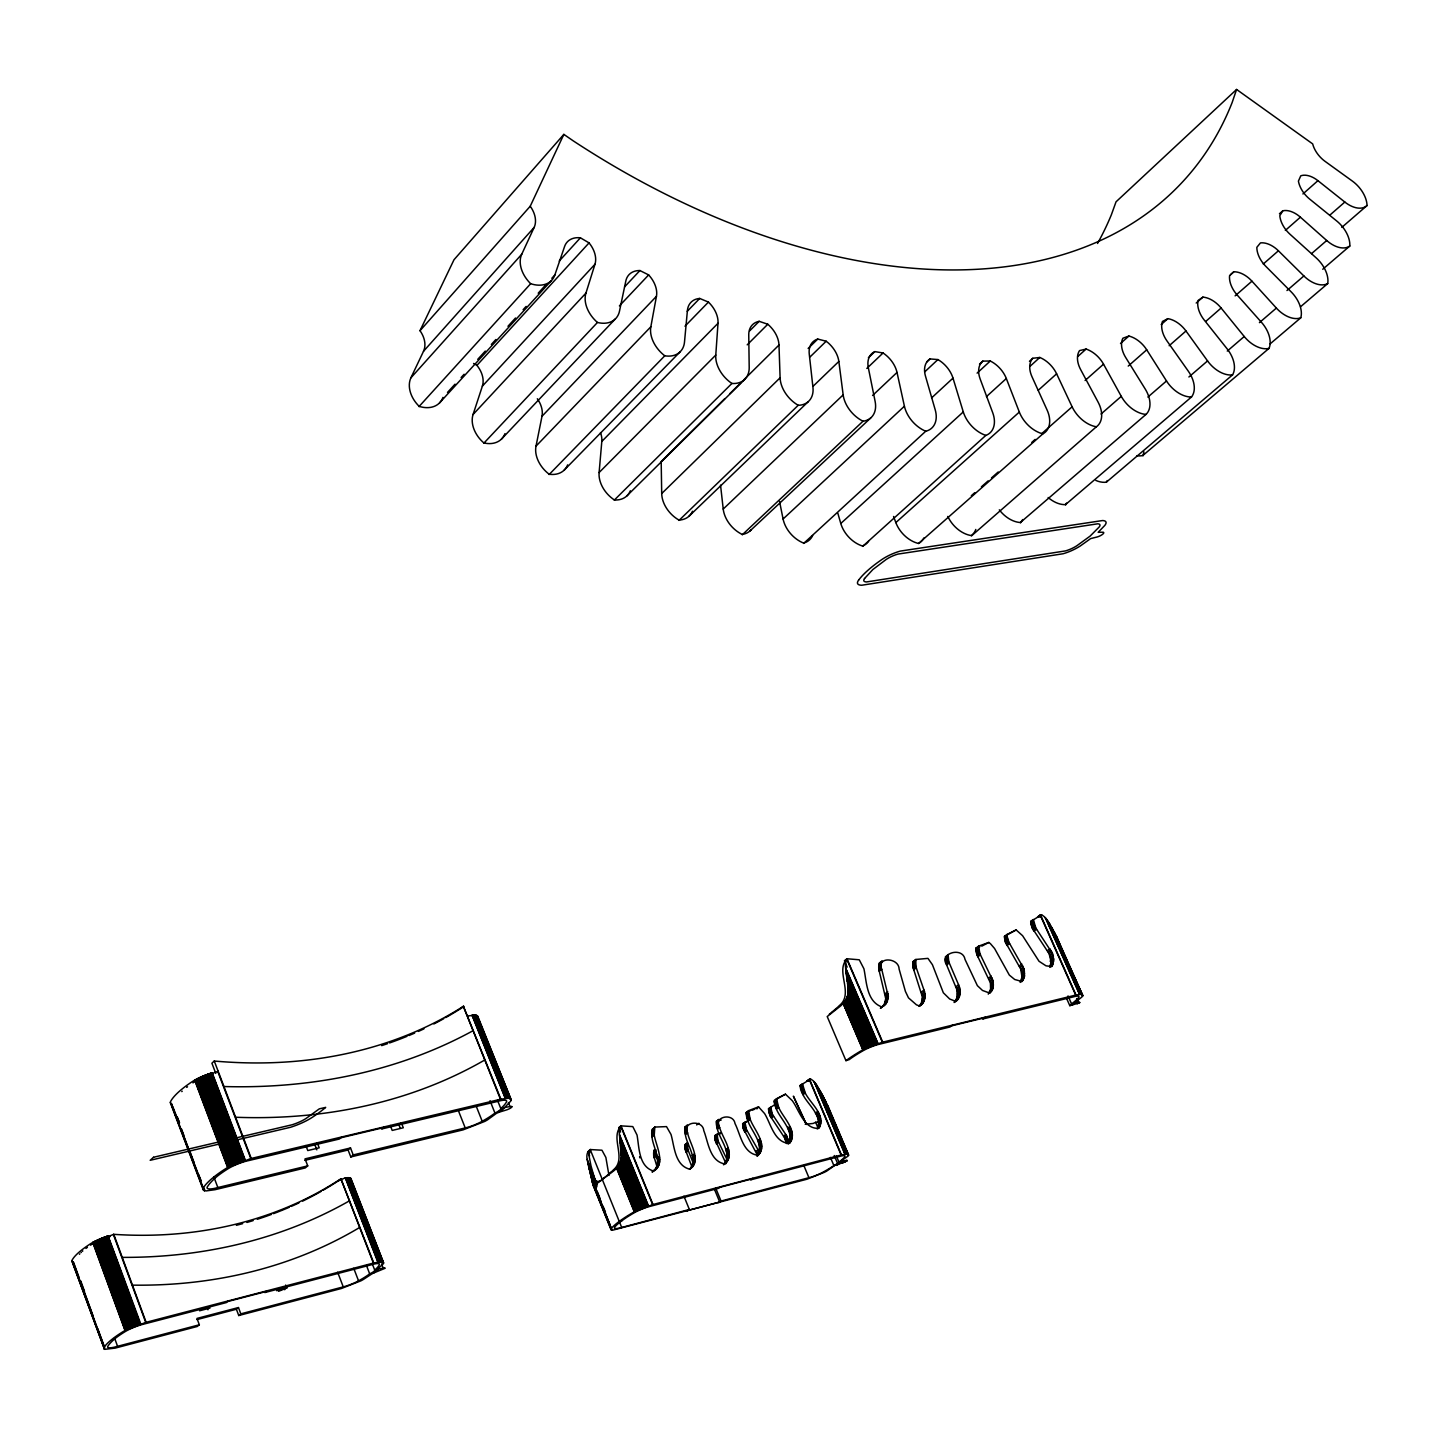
<?xml version="1.0" encoding="UTF-8"?>
<svg xmlns="http://www.w3.org/2000/svg" width="1439" height="1439" viewBox="0 0 1439 1439"><rect width="100%" height="100%" fill="white"/><g stroke="black" fill="none" stroke-linecap="round" stroke-linejoin="round"><path stroke-width="1.5" d="M952.6 1025.108L949.956 1026.996L880.092 1044.048A15.325 3.004 -23.1 0 0 862.339 1051.136A65.762 12.735 -23.2 0 0 851.636 1057.863A85.459 16.495 -23.2 0 0 849.226 1059.608L845.952 1060.651L827.209 1016.546L840.61 1005.969A18.257 3.31 -49.1 0 0 843.056 1003.559C852.625 994.043 845.916 979.509 845.646 967.925A15.02 12.321 48.6 0 1 846.78 959.651L847.283 958.77C834.566 970.839 854.496 993.647 839.297 1005.627A52.434 12.933 -53.9 0 1 836.041 1008.775M620.623 1170.716L618.59 1165.806L621.36 1158.503L619.472 1134.634A13.994 12.016 48.9 0 1 620.767 1126.755L621.27 1125.892C609.488 1137.296 627.242 1158.503 613.446 1169.853A49.07 11.098 -54.7 0 1 610.55 1172.677M988.251 994.169L990.59 989.169L990.428 982.873L976.811 954.471L975.948 948.103L978.574 946.16L988.791 942.455L990.41 943.66L994.583 948.517L1009.333 975.084L1014.693 979.491L1022.032 981.524L1024.442 976.667L1023.956 968.825L1008.991 942.437L1007.156 936.627L1007.048 934.451L1016.15 929.918L1022.607 935.728L1039.03 961.27L1046.009 965.821L1051.729 966.558L1052.431 965.425L1053.708 959.885L1052.485 953.481L1035.882 928.155L1033.328 919.521L1030.702 921.446L1032.087 927.831L1049.157 953.787L1051.064 961.774L1049.786 967.332L1052.431 965.425M948.049 954.543L948.787 961.846L958.59 984.816C961.432 990.751 960.658 999.296 954.111 1002.479L956.989 997.839L957.061 990.032L946.628 964.957C938.822 953.014 962.745 946.43 964.993 959.363L977.369 985.643L982.513 990.464L989.942 993.18L992.874 988.683L993.054 980.966L979.887 953.715L978.574 946.16M800.156 1085.492L802.44 1083.801L805.264 1093.01C809.995 1103.011 825.482 1114.254 819.511 1127.223L817.208 1128.878C823.18 1115.909 807.711 1104.666 802.98 1094.683L800.156 1085.492L810.553 1079.088A13.617 9.138 57 0 1 813.287 1080.869L822.101 1094.36L848.47 1155.409A18.149 3.184 -22.9 0 1 847.805 1156.254L826.777 1171.022A18.059 3.166 -22.9 0 1 824.385 1172.317L806.973 1179.207L612.546 1230.219L610.999 1229.572L593.03 1185.124L586.932 1158.035A13.814 9.803 56.7 0 1 587.849 1152.045L590.494 1149.563L588.929 1155.355L591.015 1165.932L595.044 1180.106L597.797 1181.671A49.07 11.098 -54.7 0 0 599.667 1180.897M654.817 1127.061L654.241 1135.137C655.914 1145.75 666.905 1165.032 652.065 1172.03C664.152 1164.115 652.569 1146.757 652.011 1136.828L652.029 1130.263L654.817 1127.061L666.509 1126.611L671.006 1134.436C674.387 1146.002 674.729 1165.374 689.623 1169.17C702.52 1160.949 689.191 1142.674 687.626 1132.907C681.654 1121.449 702.88 1119.362 703.761 1130.586C708.186 1141.667 709.607 1161.255 724.734 1163.917C736.498 1154.258 721.946 1137.368 719.662 1127.457C712.791 1116.7 733.332 1112.311 735.023 1123.589C740.401 1134.058 742.902 1153.772 758.119 1155.265C768.642 1144.347 753.173 1128.878 750.097 1118.912L748.55 1110.638L758.551 1106.843L764.559 1113.534C770.764 1123.301 774.344 1143.088 789.543 1143.339C798.753 1131.378 782.6 1117.312 778.697 1107.382L776.502 1098.748L785.46 1094.18L792.169 1100.565C799.059 1109.541 803.735 1129.363 818.809 1128.32L819.511 1127.223M915.798 959.471L915.906 966.684L923.982 990.086C926.194 995.77 925.061 1003.415 919.107 1006.365L921.446 1002.965L922.399 996.975L913.028 967.422L913.207 961.414L915.798 959.471L927.957 958.374L932.418 964.706L943.336 992.766L949.668 998.99L955.694 1001.382L956.737 1000.573M885.165 1004.692L880.38 1008.235L886.082 1003.667L888.349 996.741L881.747 969.346C876.171 956.287 898.871 957.493 899.105 969.041L905.419 991.417L908.495 997.857L916.463 1004.836L919.521 1005.987L921.733 1004.44M881.531 1007.516L884.248 1004.422L885.758 998.666L878.725 968.897L879.517 962.853L882.089 960.892M692.735 1166.687L689.551 1169.313C698.724 1159.258 686.601 1144.904 685.396 1134.58L685.18 1126.575M790.371 1142.35L788.086 1143.987C795.371 1131.648 780.28 1119.218 776.412 1109.055L774.2 1101.411L776.502 1098.748M757.741 1155.823L743.064 1127.978L742.668 1123.715L749.701 1119.686M756.626 1152.801L758.857 1151.164L746.481 1129.597L744.898 1122.078M788.788 1141.9L786.539 1143.519L784.435 1137.53L770.099 1115.891L768.516 1108.803L770.746 1107.149L772.329 1114.236L786.683 1135.893L788.95 1143.411M759.055 1154.366L756.77 1156.021C765.368 1144.491 750.816 1130.838 747.83 1120.585L746.211 1112.869L748.55 1110.638M725.778 1163.126L723.493 1164.781C733.35 1154.276 719.536 1139.346 717.413 1129.129L716.424 1121.413L718.763 1119.38M726.029 1163.611L714.913 1139.436L714.841 1135.623L720.849 1132.637M727.289 1160.014L718.079 1141.109L717.054 1133.968M1022.841 980.481L1020.197 982.387L1022.014 977.099L1020.755 969.095L1005.357 942.059L1004.44 936.393L1007.048 934.451M614.399 500.304L614.417 499.981A26.657 19.229 45.3 0 1 599.11 472.55L601.808 441.449A23.654 17.034 44.5 0 0 600.531 432.635M692.051 1167.227L685.126 1149.077L685.216 1144.401L687.41 1142.764L687.878 1149.671L693.22 1163M656.634 1165.464L653.684 1155.679L654.043 1149.977M658.414 1162.532L655.752 1150.732L653.558 1152.387M630.354 490.771A26.711 19.301 45.1 0 1 614.417 499.981L731.911 383.458A27.773 19.319 45.5 0 1 715.777 355.073L718.007 323.289A24.625 17.088 44.7 0 0 708.438 302.1L699.714 298.449A24.589 17.052 44.9 0 0 687.41 310.518L684.496 342.104A28.025 19.624 44.5 0 1 664.782 355.793L549.122 474.546M830.015 1113.049L830.033 1112.887A16.063 9.3 21.1 0 0 830.033 1111.789L822.101 1094.36M567.65 464.869A26.909 19.534 44.2 0 1 549.158 474.222A26.855 19.48 44.4 0 1 536.01 446.144L650.842 326.779L656.454 296.308A24.805 17.286 43.9 0 0 648.647 274.921L639.923 270.55A24.769 17.25 44.1 0 0 625.821 280.983L619.49 311.184A28.222 19.822 43.6 0 1 597.455 322.462L483.792 443.248M536.01 446.144L541.999 416.267A23.815 17.214 43.6 0 0 537.323 398.747M1049.553 923.748L1056.424 936.231L1082.794 995.68L1049.553 923.748L1044.39 916.769A14.57 9.048 56.4 0 0 1041.53 914.826L1030.702 921.446M504.963 433.661A27.089 19.732 43.2 0 1 483.864 442.942A27.053 19.696 43.5 0 1 473.071 414.486L585.943 293.088L594.973 264.254A24.967 17.448 43.1 0 0 589.055 242.885L580.403 237.813A24.931 17.412 43.2 0 0 564.592 246.483L554.842 274.993L551.821 278.285M473.071 414.486L482.371 386.138L594.973 264.254M1341.814 227.38L1367.05 205.525A24.193 14.732 48.7 0 0 1352.39 181.098L1325.049 161.348A21.351 12.933 48.3 0 1 1312.674 143.9L1236.587 89.452L1232.144 102.529A630.228 391.642 41.9 0 1 573.352 140.932L563.854 134.385L454.005 259.74L420.008 330.7A24.103 17.484 41.7 0 1 423.516 351.278L410.924 377.809A27.233 19.858 42.5 0 0 419.199 406.374L419.091 406.661M1082.794 995.68L1054.571 932.688M410.924 377.809L521.727 254.271L534.175 227.38A25.111 17.574 42.2 0 0 530.236 206.227L563.854 134.385M1050.11 961.18L1051.243 959.849M384.933 1268.353L372.557 1273.443L363.509 1279.379A20.092 3.831 -21.6 0 1 361.027 1280.782L341.511 1288.463L238.748 1315.534L236.392 1309.238L238.46 1307.547L240.817 1313.861L238.748 1315.534M1079.808 1002.695L1069.807 1005.681L1066.227 997.587M1322.747 269.255L1349.8 246.033A24.391 14.948 48.9 0 1 1326.722 240.511L1300.406 217.181A21.783 13.473 48.6 0 0 1282.797 210.814L1279.811 215.688A21.747 13.419 48.6 0 0 1290.028 234.269L1316.289 257.995A24.697 15.325 49 0 1 1327.711 283.591L1300.55 306.759M350.666 1180.286L350.828 1180.016A20.074 4.245 -21.5 0 0 351.188 1179.117L383.601 1262.974A20.2 3.867 -21.7 0 1 383.206 1263.892L372.557 1273.443M618.5 1165.86L616.594 1168.18A17.088 2.824 -49.7 0 1 614.471 1170.285L594.325 1185.502A17.016 2.806 -49.7 0 1 593.516 1185.61L592.994 1184.945M1071.389 1005.285L1081.642 997.227A19.444 3.651 -23.6 0 0 1082.506 996.202L1082.56 996.13M845.233 1001.004L865.558 1048.509L862.824 1049.894A20.164 3.939 -23.1 0 0 860.108 1051.405L859.461 1051.783A81.771 15.793 -23.2 0 0 845.952 1060.651M847.175 1160.679L835.915 1165.41M843.326 1003.289L863.256 1049.661M420.008 330.7L530.236 206.227M423.516 351.278L534.175 227.38M554.842 274.993A28.42 20.002 42.7 0 1 530.667 283.699L419.199 406.374A27.269 19.894 42.2 0 0 442.96 397.398M559.231 261.035L580.403 237.813M447.493 392.433L455.048 384.159M461.11 377.54L464.131 374.248M477.73 359.354L485.285 351.08M491.347 344.461L495.879 339.496M507.967 326.275L515.522 318.001M523.094 309.727L526.116 306.417M538.204 293.178L545.759 284.904M439.525 402.92L551.425 280.551M482.371 386.138A23.959 17.358 42.7 0 0 476.921 365.362L589.055 242.885M624.562 286.883L639.923 270.55M619.4 305.895L648.647 274.921M501.474 439.093L615.406 318.864M541.999 416.267L656.454 296.308M687.23 311.328L699.714 298.449M684.982 326.203L708.438 302.1M564.124 470.193L679.999 351.943M601.808 441.449L718.007 323.289M599.11 472.55L715.777 355.073M749.683 330.844L759.18 321.329L767.796 324.243A24.445 16.872 45.5 0 1 778.985 345.036L780.1 377.791A27.539 19.031 46.3 0 0 798.213 405.294L678.992 520.414M747.201 344.838L767.796 324.243M724.86 398.567L661.185 461.541L661.706 493.541A26.46 18.959 46.1 0 0 678.974 520.073A26.496 19.031 45.9 0 0 692.501 511.241M729.645 393.836L740.779 382.828M743.963 379.68L778.985 345.036M626.81 495.969L744.503 379.59M808.142 348.472L817.748 339.064L826.184 341.223A24.247 16.638 46.2 0 1 838.847 361.441L843.164 394.862A27.287 18.725 46.9 0 0 863.004 421.213L742.272 534.786M661.706 493.541L780.1 377.791M810.139 356.854L826.184 341.223M813.053 386.3L838.847 361.441M688.903 516.313L808.286 401.625M868.383 357.789L874.858 351.602L883.042 352.987A24.031 16.369 46.8 0 1 897.019 372.449L904.412 406.212A27.053 18.383 47.5 0 0 925.745 431.232L803.646 543.42M866.836 368.438L883.042 352.987M751.266 529.66A26.28 18.743 46.7 0 1 742.218 534.427A26.226 18.671 46.8 0 1 723.223 509.046L843.164 394.862M872.574 395.491L897.019 372.449M926.77 361.98L930.044 358.923L937.904 359.57A23.815 16.099 47.3 0 1 952.996 378.133L963.285 411.914A26.783 18.041 48 0 0 985.841 435.405L862.627 546.388M749.827 531.099L870.721 417.958M924.809 371.802L937.904 359.57M1236.587 89.452L1116.034 201.82L1111.376 214.753A607.204 392.865 41.5 0 1 1097.525 243.479M812.657 535.542A26.046 18.419 47.3 0 1 803.574 543.061A25.992 18.347 47.4 0 1 783.086 518.993L904.412 406.212M931.609 397.883L952.996 378.133M1270.133 343.867L1300.766 317.821A24.895 15.577 49.1 0 1 1276.375 308.072L1251.948 281.181A22.233 14.03 48.8 0 0 1233.817 271.773L1229.572 275.694A22.179 13.976 48.8 0 0 1237.162 294.995L1261.445 322.282A25.218 15.991 49.1 0 1 1269.018 348.382L1142.872 455.479A24.247 15.973 49.2 0 1 1137.008 455.749M350.792 1156.956L463.142 1129.849L484.817 1121.395A22.305 4.785 -22 0 0 487.623 1119.776L505.089 1107.059L510.665 1101.141A22.448 4.839 -22 0 0 511.205 1100.044L508.848 1098.209L500.88 1099.18L250.818 1158.557L227.668 1167.533A23.582 5.234 -21.2 0 0 224.808 1169.223L224.124 1169.655A95.316 20.991 -21.4 0 0 203.295 1187.895L203.133 1188.2A23.438 5.18 -21.2 0 0 202.845 1189.262L206.137 1190.916L215.059 1189.693L305.32 1167.91L307.73 1165.878L305.032 1158.863L350.522 1147.962L353.203 1154.923L350.792 1156.956L348.094 1149.995L350.522 1147.962M500.88 1099.18L463.376 1006.329A511.852 399.592 40.3 0 1 214.267 1061.029L211.911 1063.205L215.778 1073.386M979.509 364.157L982.819 361.117L990.284 361.009A23.6 15.811 47.7 0 1 1006.329 378.529L1019.334 412.058A26.532 17.7 48.3 0 0 1042.861 433.858L918.55 543.474A25.506 17.682 48.3 0 1 895.831 522.573L893.565 516.475M977.099 373.133L990.284 361.009M868.634 541.19A25.812 18.095 47.8 0 1 862.501 546.029A25.758 18.023 47.9 0 1 840.79 523.472L963.285 411.914M986.452 396.606L1006.329 378.529M1029.461 361.297L1032.77 358.275L1039.803 357.466A23.384 15.505 48.1 0 1 1056.622 373.816L1072.127 406.805A26.262 17.34 48.7 0 0 1096.374 426.789L971.469 535.884M1029.856 366.477L1039.803 357.466M1038.274 390.275L1056.622 373.816M1077.775 356.53L1086.103 349.065A23.15 15.199 48.3 0 1 1103.533 364.175L1121.287 396.355A25.974 16.98 48.9 0 0 1146.002 414.414L1020.377 522.519A25.021 16.998 48.9 0 1 999.296 509.82M895.831 522.573L1019.334 412.058M1120.513 343.489L1128.896 336.042A22.916 14.912 48.6 0 1 1146.721 349.821L1166.507 380.975A25.704 16.62 49 0 0 1191.474 397.002L1065.49 504.621A24.751 16.638 49.1 0 1 1048.168 497.516M1085.096 380.508L1103.533 364.175M1279.451 213.763L1282.797 210.814M1302.925 193.959L1317.926 180.666L1344.835 202.054A24.139 14.66 48.7 0 0 1367.05 205.525M1161.183 324.566L1167.892 318.649A22.682 14.606 48.7 0 1 1185.988 331.006L1207.555 360.919A25.434 16.261 49.1 0 0 1232.539 374.895L1106.375 482.173A24.499 16.297 49.2 0 1 1095.816 480.428M971.343 495.7L974.707 492.732M981.416 486.814L988.143 480.878M991.489 477.928L998.216 471.992M1031.817 442.367L1035.163 439.399M1041.89 433.481L1072.127 406.805M1196.205 303.035L1202.914 297.118A22.466 14.318 48.8 0 1 1221.117 308.018L1244.231 336.51A25.165 15.919 49.1 0 0 1269.018 348.382M1230.453 274.723L1233.817 271.773M1128.23 366.082L1146.721 349.821M1285.333 230.42L1300.406 217.181M1169.152 345.738L1185.988 331.006M1263.28 264.003L1278.408 250.782L1303.878 275.964A24.643 15.253 49 0 0 1327.711 283.591M1205.954 321.257L1221.117 308.018M1235.13 295.858L1251.948 281.181M1101.033 414.018L1121.287 396.355M1329.744 215.22L1344.835 202.054M1311.541 253.642L1326.722 240.511M1147.89 397.074L1166.507 380.975M1286.97 290.534L1303.878 275.964M1188.902 376.982L1207.555 360.919M445.676 1017.607A511.367 399.484 40.3 0 0 460.876 1008.469L463.376 1006.329L500.466 1099.27M1259.413 322.642L1276.375 308.072M463.772 1006.257L460.876 1008.469M1227.269 351.08L1244.231 336.51M341.834 1136.936L339.37 1139.022L248.839 1160.554A17.916 3.993 -21.2 0 0 227.92 1168.828A76.699 16.908 -21.3 0 0 217.199 1176.311A99.579 21.927 -21.4 0 0 212.27 1180.807A107.134 23.564 -21.4 0 0 207.378 1186.815A16.908 3.723 -21.2 0 0 217.847 1187.553L307.73 1165.878M384.015 1126.935L381.533 1129.003L497.93 1101.339A15.217 3.274 -22 0 1 506.51 1101.86A65.6 14.174 -21.9 0 1 500.79 1108.516A9.425 2.033 -22 0 1 494.944 1113.066A50.815 10.954 -21.9 0 1 482.209 1121.269A16.854 3.615 -22 0 1 465.229 1127.924L353.203 1154.923M656.49 1168.774L653.072 1170.932C638.502 1166.076 639.24 1146.937 637.027 1135.029L632.8 1126.593L620.982 1125.874L618.77 1127.582L620.569 1132.007M322.966 1190.305A457.908 373.78 40.7 0 0 338.777 1180.556L345.324 1177.875L350.972 1178.397M238.46 1307.547L196.963 1318.43L199.337 1324.779L197.287 1326.47L115.156 1348.109L104.813 1349.332L72.777 1261.949M228.495 1300.856L226.391 1302.565L144.08 1324.042A16.081 3.148 -21 0 0 125.355 1331.507A68.874 13.419 -21.1 0 0 116.037 1337.802A89.434 17.412 -21.2 0 0 111.846 1341.49A96.215 18.725 -21.2 0 0 107.799 1346.328A15.181 2.968 -21 0 0 117.566 1346.31L199.337 1324.779M266.952 1290.819L264.83 1292.546L371.226 1264.809A13.688 2.626 -21.7 0 1 379.374 1264.683A59.017 11.332 -21.6 0 1 374.698 1270.061A8.49 1.619 -21.7 0 1 369.679 1273.857A45.742 8.76 -21.6 0 1 358.545 1280.836A15.181 2.896 -21.6 0 1 343.255 1286.88L240.817 1313.861M498.038 1112.761L505.323 1107.346L510.018 1106.591A4.893 1.043 -22.1 0 1 511.87 1106.573M278.59 1291.305L286.775 1288.031L285.642 1285.063M373.87 1272.831L378.853 1268.91L384.897 1267.921M810.445 1079.052L806.937 1080.977L809.527 1079.232L841.455 1154.923L847.391 1154.042M1041.422 914.772L1040.469 915.51L1041.53 914.826M588.155 1151.506L590.206 1149.545L601.952 1150.211L605.873 1157.442L608.985 1175.483M847.157 967.098L844.423 960.712L846.977 958.752L859.263 959.795L863.922 968.771C866.638 981.542 866.458 1001.4 881.711 1006.868L884.122 1005.591M652.353 1129.291L654.583 1127.582M652.029 1130.263L654.259 1128.572M651.795 1131.288L654.026 1129.579M651.651 1132.349L653.882 1130.658M651.597 1133.446L653.828 1131.756M651.651 1134.562L653.882 1132.871M651.777 1135.695L654.008 1134.004M879.283 963.393L881.873 961.432M878.977 964.4L881.567 962.439M652.011 1136.828L654.241 1135.137M878.779 965.461L881.352 963.518M878.653 966.576L881.244 964.616M878.635 967.728L881.226 965.767M878.725 968.897L881.298 966.954M878.905 970.084L881.477 968.141M879.175 971.289L881.747 969.346M685.072 1126.917L687.428 1124.884M653.702 1151.326L655.896 1149.689M684.838 1127.942L687.087 1126.251M684.694 1128.985L686.943 1127.313M653.504 1153.466L655.698 1151.812M684.658 1130.083L686.889 1128.392M653.54 1154.564L655.752 1152.909M684.694 1131.198L686.943 1129.507M653.684 1155.679L655.878 1154.042M684.838 1132.313L687.087 1130.64M913.099 961.774L915.69 959.831M653.9 1156.812L656.094 1155.157M685.072 1133.446L687.32 1131.774M696.638 1124.938L698.886 1123.247M912.884 962.835L915.474 960.892M912.776 963.932L915.366 961.989M654.223 1157.927L656.418 1156.272M685.396 1134.58L687.626 1132.907M912.758 965.083L915.366 963.141M912.848 966.253L915.438 964.31M657.119 1158.071L659.368 1156.398M913.028 967.422L915.618 965.497M657.425 1159.672L659.674 1157.981M913.297 968.627L915.906 966.684M657.569 1161.237L659.817 1159.564M913.675 969.814L916.265 967.871M657.551 1162.784L659.799 1161.111M885.147 993.719L887.755 991.777M657.389 1164.277L659.62 1162.604M657.047 1165.716L659.296 1164.043M685.126 1144.76L687.338 1143.106M716.424 1121.413L718.691 1119.74M885.525 995.392L888.115 993.45M656.562 1167.065L658.81 1165.392M685 1145.804L687.194 1144.149M716.298 1122.474L718.547 1120.783M655.932 1168.306L658.181 1166.633M885.722 997.047L888.313 995.122M684.946 1146.865L687.158 1145.228M716.262 1123.553L718.511 1121.862M655.159 1169.439L657.389 1167.766M684.982 1147.962L687.194 1146.325M716.298 1124.65L718.565 1122.978M885.758 998.666L888.349 996.741M685.126 1149.077L687.338 1147.441M716.442 1125.766L718.709 1124.093M885.633 1000.231L888.223 998.306M808.034 1080.689L810.157 1079.106M685.36 1150.193L687.554 1148.556M716.676 1126.899L718.942 1125.226M945.369 956.845L947.977 954.902M885.327 1001.724L887.935 999.799M945.279 957.942L947.869 956M685.666 1151.308L687.878 1149.671M717 1128.014L719.266 1126.341M884.877 1003.127L887.467 1001.202M884.248 1004.422L886.856 1002.497M945.261 959.076L947.869 957.133M883.474 1005.591L886.082 1003.667M686.061 1152.405L688.274 1150.768M717.413 1129.129L719.662 1127.457M945.351 960.227L947.959 958.284M945.531 961.396L948.139 959.471M945.819 962.583L948.427 960.658M946.178 963.77L948.787 961.846M1081.175 994.295L1076.03 995.015L1040.505 914.916L1037.555 916.931L1041.134 914.826M714.769 1136.162L716.982 1134.526M746.211 1112.869L748.478 1111.196M946.628 964.957L949.254 963.015M714.733 1137.242L716.946 1135.587M746.175 1113.948L748.442 1112.275M714.769 1138.321L717 1136.684M746.229 1115.045L748.496 1113.372M692.177 1155.571L694.425 1153.898M758.551 1106.843L756.896 1108.929M714.913 1139.436L717.126 1137.781M746.373 1116.16L748.64 1114.488M692.609 1157.154L694.857 1155.481M715.147 1140.533L717.359 1138.897M746.607 1117.276L748.874 1115.603M975.894 948.679L978.52 946.754M715.453 1141.649L717.683 1140.012M746.931 1118.391L749.197 1116.718M692.879 1158.719L695.145 1157.064M975.894 949.812L978.502 947.869M715.849 1142.746L718.079 1141.109M747.327 1119.488L749.611 1117.815M975.984 950.963L978.592 949.021M693.004 1160.284L695.253 1158.629M921.374 992.011L923.982 990.086M981.776 946.16L988.791 942.455M716.334 1143.825L718.565 1142.17M747.83 1120.585L750.097 1118.912M976.164 952.132L978.79 950.19M742.632 1124.704L744.862 1123.05M774.2 1101.411L776.484 1099.738M692.968 1161.813L695.217 1160.158M976.451 953.302L979.06 951.377M742.686 1125.784L744.916 1124.129M774.254 1102.508L776.538 1100.817M785.46 1094.18L774.236 1100.421M921.877 993.665L924.486 991.741M692.771 1163.288L695.019 1161.633M742.83 1126.863L745.06 1125.226M774.398 1103.605L776.682 1101.932M976.811 954.471L979.437 952.546M692.411 1164.709L694.677 1163.036M922.219 995.338L924.827 993.414M743.064 1127.978L745.294 1126.323M768.498 1109.397L770.728 1107.76M774.632 1104.72L776.916 1103.029M800.138 1086.085L802.422 1084.412M977.279 955.64L979.887 953.715M691.907 1166.022L694.174 1164.367M807.639 1080.797L809.851 1079.16M810.553 1079.088L808.412 1080.671L809.402 1081.139M691.26 1167.245L693.526 1165.572M768.552 1110.476L770.782 1108.821M800.192 1087.165L802.476 1085.492M922.399 996.975L925.007 995.051M743.369 1129.075L745.6 1127.439M774.955 1105.818L777.24 1104.145M977.818 956.791L980.427 954.866M1004.44 937.419L1007.066 935.494M829.314 1014.189L829.763 1013.847A70.601 12.645 -49 0 0 832.138 1012.049M768.678 1111.556L770.926 1109.919M800.336 1088.262L802.62 1086.589M922.399 998.576L925.025 996.651M743.765 1130.155L745.996 1128.518M775.369 1106.915L777.636 1105.242M1004.53 938.57L1007.156 936.627M1016.15 929.918L1004.44 936.393M768.912 1112.653L771.142 1110.998M800.57 1089.359L802.854 1087.686M922.255 1000.123L924.863 998.198M744.251 1131.234L746.481 1129.597M775.855 1107.994L778.121 1106.321M1004.71 939.721L1007.336 937.796M769.235 1113.732L771.466 1112.095M800.893 1090.474L803.178 1088.783M921.931 1001.598L924.54 999.673M1004.998 940.89L1007.624 938.965M1030.702 922.093L1033.328 920.151M744.808 1132.277L747.039 1130.64M776.412 1109.055L778.697 1107.382M1038.292 916.733L1040.829 914.862M921.446 1002.965L924.072 1001.04M769.631 1114.811L771.862 1113.174M801.307 1091.553L803.574 1089.881M1030.81 923.208L1033.436 921.284M920.816 1004.224L923.424 1002.317M1005.357 942.059L1007.984 940.135M920.043 1005.357L922.651 1003.451M770.099 1115.891L772.329 1114.236M801.775 1092.633L804.059 1090.96M1030.99 924.36L1033.616 922.435M1005.825 943.229L1008.451 941.304M1031.277 925.529L1033.904 923.604M725.76 1149.689L728.044 1148.034M770.656 1116.916L772.887 1115.279M802.35 1093.676L804.635 1092.003M1006.365 944.362L1008.991 942.437M1031.637 926.68L1034.263 924.755M771.286 1117.923L773.516 1116.268M802.98 1094.683L805.264 1093.01M726.317 1151.254L728.584 1149.581M1006.976 945.477L1009.602 943.552M1032.087 927.831L1034.731 925.907M726.731 1152.819L728.997 1151.164M1032.626 928.964L1035.253 927.04M955.964 986.722L958.59 984.816M1033.238 930.08L1035.882 928.155M726.983 1154.384L729.249 1152.729M1033.939 931.159L1036.566 929.234M727.073 1155.931L729.339 1154.276M956.593 988.377L959.201 986.452M727.019 1157.442L729.285 1155.787M957.061 990.032L959.687 988.107M726.785 1158.899L729.069 1157.244M726.425 1160.284L728.692 1158.629M957.367 991.669L959.993 989.762M725.904 1161.579L728.17 1159.924M725.238 1162.766L727.504 1161.111M957.529 993.306L960.137 991.381M724.429 1163.845L726.695 1162.19M757.651 1140.569L759.936 1138.897M957.511 994.889L960.137 992.964M957.331 996.4L959.957 994.493M758.317 1142.08L760.601 1140.425M956.989 997.839L959.615 995.932M956.485 999.188L959.111 997.281M758.857 1143.627L761.123 1141.972M955.838 1000.411L958.464 998.504M955.046 1001.526L957.672 999.619M988.647 977.998L991.273 976.074M759.234 1145.192L761.501 1143.519M989.384 979.599L992.011 977.693M759.45 1146.739L761.735 1145.084M759.522 1148.268L761.807 1146.613M755.853 1151.344L758.101 1149.725M787.601 1128.302L789.903 1126.647M989.978 981.236L992.604 979.329M759.432 1149.761L761.717 1148.106M990.428 982.873L993.054 980.966M788.374 1129.777L790.677 1128.122M759.198 1151.2L761.483 1149.545M758.803 1152.549L761.087 1150.894M990.698 984.51L993.342 982.603M757.256 1154.294L760.547 1152.171M789.022 1131.288L791.306 1129.633M757.58 1154.977L759.864 1153.323M783.571 1136.126L785.82 1134.508M815.409 1113.084L817.712 1111.412M990.823 986.129L993.468 984.204M1019.19 965.947L1021.834 964.04M789.525 1132.817L791.81 1131.162M990.787 987.676L993.432 985.769M784.435 1137.53L786.683 1135.893M816.291 1114.488L818.575 1112.833M1020.035 967.494L1022.679 965.587M789.867 1134.382L792.152 1132.709M990.59 989.169L993.234 987.262M990.23 990.59L992.874 988.683M785.154 1138.986L787.403 1137.35M817.028 1115.945L819.331 1114.29M1020.755 969.095L1023.381 967.188M790.065 1135.911L792.367 1134.256M989.708 991.903L992.352 989.996M687.14 1211.08L689.371 1209.479L683.939 1196.205M721.011 1186.617L718.745 1188.272L650.734 1206.188A14.3 2.59 -22.4 0 0 634.095 1212.861A61.391 11.062 -22.5 0 0 624.598 1218.779A79.775 14.336 -22.5 0 0 622.134 1220.578A79.721 14.318 -22.5 0 0 619.723 1222.377A61.373 11.044 -22.5 0 0 614.759 1227.071A14.228 2.572 -22.4 0 0 621.702 1227.467L689.371 1209.479M989.043 993.09L991.687 991.183M1047.394 950.729L1050.038 948.823M785.766 1140.479L788.014 1138.843M790.119 1137.422L792.403 1135.767M817.64 1117.455L819.942 1115.801M1021.312 970.731L1023.956 968.825M790.011 1138.897L792.295 1137.242M1048.329 952.24L1050.974 950.316M786.234 1141.99L788.482 1140.372M818.107 1118.984L820.41 1117.33M1021.726 972.35L1024.37 970.444M789.741 1140.3L792.044 1138.645M1049.157 953.787L1051.801 951.881M818.431 1120.531L820.734 1118.876M789.327 1141.631L791.63 1139.976M1021.978 973.969L1024.622 972.062M788.77 1142.872L791.072 1141.217M818.611 1122.06L820.914 1120.405M1022.086 975.57L1024.73 973.663M1049.84 955.388L1052.485 953.481M818.629 1123.553L820.932 1121.898M1022.014 977.099L1024.658 975.192M1050.38 956.989L1053.024 955.1M1021.798 978.574L1024.442 976.667M818.503 1124.992L820.806 1123.337M1021.42 979.941L1024.064 978.052M1050.758 958.608L1053.402 956.719M818.215 1126.377L820.518 1124.722M1020.881 981.218L1023.525 979.329M817.784 1127.672L820.086 1126.018M1050.992 960.209L1053.636 958.32M1051.064 961.774L1053.708 959.885M1050.974 963.285L1053.636 961.396M718.798 1202.662L721.047 1201.061L808.934 1177.696A12.232 2.141 -22.9 0 0 822.82 1172.263A52.919 9.336 -22.8 0 0 833.901 1165.644A7.627 1.331 -22.9 0 0 837.624 1163.539L846.6 1161.183L837.624 1163.539L834.242 1155.535M752.849 1178.253L750.546 1179.89L838.829 1156.632A12.303 2.159 -22.9 0 1 844.711 1156.866A52.955 9.336 -22.8 0 1 838.955 1162.1A7.627 1.331 -22.9 0 1 837.57 1163.593M1050.74 964.724L1053.384 962.835M1050.326 966.073L1052.988 964.184M985.247 1017.139L982.603 1019.028L1073.044 996.957A13.185 2.482 -23.6 0 1 1078.531 997.749A56.733 10.703 -23.5 0 1 1071.551 1003.9A8.184 1.529 -23.6 0 1 1069.807 1005.681M844.819 1161.651L847.067 1160.338M1077.235 1003.846L1079.718 1002.335M837.138 1164.853L842.445 1161.129L846.69 1160.32M1072.055 1005.124L1075.149 1002.965L1079.394 1002.299M1202.914 297.118L1198.057 300.517A22.412 14.246 48.8 0 0 1204.173 319.962L1227.107 348.814A25.488 16.333 49.1 0 1 1232.539 374.895M842.876 1163L844.837 1161.651M768.516 1108.803L775.279 1104.307M171.96 1104.235L170.342 1102.652A23.294 5.612 -21 0 1 170.593 1101.519L170.755 1101.195A94.74 22.772 -21.2 0 1 191.171 1082.326L191.837 1081.894A23.42 5.684 -21.1 0 1 194.661 1080.167L218.134 1071.21M72.004 1261.23L104.507 1349.224L71.968 1261.05A20.901 4.497 -20.8 0 1 72.13 1260.168L72.238 1259.916A85.081 18.275 -21 0 1 89.704 1244.285L90.279 1243.926A21.009 4.551 -20.8 0 1 92.762 1242.451L113.771 1234.338A458.286 373.888 40.7 0 0 340.899 1178.775L373.762 1262.992L380.921 1261.787L383.601 1262.92L350.45 1178.001M104.058 1348.937L103.806 1348.451A21.045 4.101 -21 0 1 103.986 1347.624L104.112 1347.39A85.603 16.674 -21.2 0 1 121.919 1332.352L122.513 1331.974A21.153 4.155 -21 0 1 125.031 1330.535L145.735 1322.405L373.762 1262.992M610.999 1229.572L610.981 1229.104A18.725 3.382 -22.4 0 1 611.521 1228.169L611.719 1227.935A76.339 13.724 -22.5 0 1 631.289 1213.545L631.865 1213.203A18.815 3.418 -22.4 0 1 634.311 1211.854L652.658 1204.623L841.455 1154.923M1167.892 318.649L1162.442 321.455A22.646 14.552 48.7 0 0 1166.957 340.899L1188.29 371.154A25.758 16.692 49 0 1 1191.474 397.002M742.668 1123.715L749.071 1120.531M865.558 1048.509L882.359 1042.232L1076.03 995.015M819.421 1121.79L815.643 1122.276A36.748 21.261 21.4 0 1 813.017 1123.481L805.192 1124.255M751.985 1110.314L754.863 1109.127M1128.896 336.042L1122.87 338.237A22.88 14.84 48.6 0 0 1125.712 357.538L1145.21 388.998A26.046 17.052 48.8 0 1 1146.002 414.414M714.841 1135.623L720.525 1133.626M746.283 1112.311L750.097 1110.98M975.948 948.103L979.833 946.808M499.513 1112.059L505.467 1110.26A4.893 1.043 -22.1 0 0 511.96 1106.807M338.777 1180.556L340.054 1180.214M688.04 1210.433L719.698 1202.015L714.266 1188.83M619.4 1221.315L622.134 1220.578M196.999 1319.581L236.392 1309.238M720.112 1187.283L751.931 1178.901M227.65 1301.54L266.107 1291.52M199.571 1310.785L209.986 1308.069M276.63 1290.675L286.775 1288.031M951.539 1025.863L984.186 1017.895M304.798 1160.374L348.094 1149.995M340.845 1137.781L383.026 1127.762M1086.103 349.065L1079.556 350.594A23.114 15.145 48.4 0 0 1080.635 369.571L1098.047 402.021A26.316 17.412 48.6 0 1 1096.374 426.789M716.514 1121.071L721.173 1120.046M1038.688 916.643L1040.019 917.111M467.657 1015.97L475.392 1015.161L478.108 1017.085A22.305 5.252 -21.9 0 1 477.748 1018.11M506.726 1098.209L473.359 1015.125M507.391 1098.173L474.204 1015.107M652.587 1128.77L654.241 1128.77M879.517 962.853L881.226 962.907M508.309 1098.173L475.122 1015.143M508.722 1098.191L475.392 1015.161M508.974 1098.227L475.661 1015.197M1081.462 994.313L1051.297 926.788M509.46 1098.281L476.039 1015.25M509.874 1098.389L476.381 1015.322M473.575 363.455L476.921 365.362M1045.218 917.506L1079.484 994.367M1143.106 455.767L1142.872 455.479A24.301 16.045 49.2 0 0 1143.933 451.828M806.434 1124.363L793.375 1096.14L806.29 1124.453M1065.687 504.927L1065.49 504.621A24.823 16.728 49 0 0 1066.533 503.11M1020.557 522.843L1020.377 522.519A25.075 17.07 48.9 0 0 1022.661 519.569M1056.424 936.231L1062.018 950.064A17.232 10.667 19.2 0 1 1062.018 950.424M1052.557 929.036L1082.506 996.202M1048.294 921.626L1080.743 994.277M1047.394 920.241L1080.401 994.295M1046.405 918.873L1080.149 994.295M1045.793 918.154L1079.754 994.331M1040.181 914.988L1075.706 995.086M1076.894 998.486L1078.638 1002.407M1068.026 995.914L1071.551 1003.9M846.977 958.752L882.701 1042.142M846.905 959.435L882.359 1042.232M845.646 967.925L877.988 1043.473M845.772 968.843L877.754 1043.563M845.898 969.742L877.52 1043.635M846.024 970.659L877.286 1043.707M846.258 972.476L876.801 1043.869M846.366 973.376L876.567 1043.959M846.492 974.275L876.333 1044.03M846.6 975.174L876.081 1044.12M846.708 976.074L875.847 1044.21M846.905 977.854L875.362 1044.372M847.013 978.736L875.11 1044.462M847.103 979.617L874.876 1044.552M847.193 980.499L874.624 1044.642M847.283 981.362L874.372 1044.732M847.463 983.107L873.887 1044.912M847.535 983.97L873.635 1045.02M847.625 984.816L873.401 1045.11M847.697 985.679L873.149 1045.2M847.769 986.524L872.897 1045.308M847.841 987.352L872.646 1045.398M847.913 988.197L872.394 1045.487M848.039 989.852L871.908 1045.685M848.093 990.68L871.656 1045.793M848.147 991.471L871.404 1045.901M848.147 992.155L871.153 1045.991M848.147 992.82L870.919 1046.099M848.111 993.432L870.667 1046.207M848.039 993.953L870.415 1046.315M847.787 995.392L869.678 1046.621M847.877 995.086L869.911 1046.513M847.553 996.202L869.174 1046.837M847.427 996.615L868.922 1046.944M847.301 997.011L868.688 1047.052M847.157 997.353L868.437 1047.16M846.869 998.018L867.951 1047.376M846.726 998.342L867.699 1047.502M846.564 998.666L867.465 1047.61M846.42 998.99L867.231 1047.718M846.258 999.278L866.98 1047.826M846.078 999.547L866.494 1048.06M845.736 1000.087L866.26 1048.168M845.574 1000.357L866.026 1048.276M845.395 1000.627L865.792 1048.401M845.053 1001.148L865.325 1048.617M844.873 1001.382L864.857 1048.851M844.513 1001.85L864.623 1048.959M844.333 1002.066L864.389 1049.085M844.153 1002.299L864.155 1049.193M843.974 1002.515L863.94 1049.319M843.794 1002.731L863.49 1049.553M863.04 1049.768L843.236 1003.379L862.824 1049.894M827.623 1105.206L848.632 1154.923M825.231 1100.295L848.488 1155.337M823.54 1097.04L848.47 1155.409M820.572 1091.607L847.211 1154.024M819.385 1089.503L846.834 1154.006M818.143 1087.362L846.51 1154.024M816.974 1085.366L846.168 1154.042M816.129 1084.071L845.808 1154.06M815.193 1082.812L845.556 1154.096M814.618 1082.146L845.161 1154.15M814.078 1081.552L844.891 1154.186M809.222 1079.304L841.149 1155.013M836.347 1155.895L838.955 1162.1M815.643 1122.276L818.251 1128.464M830.429 1157.388L833.901 1165.644M787.709 1126.989L791.108 1135.101M803.843 1165.518L808.934 1177.696M715.615 1187.877L721.047 1201.061M620.982 1125.874L652.982 1204.533M620.893 1126.539L652.658 1204.623M619.472 1134.634L648.449 1205.882M619.579 1135.497L648.216 1205.954M619.759 1137.224L647.766 1206.098M619.867 1138.087L647.55 1206.188M619.957 1138.933L647.316 1206.26M620.119 1140.641L646.866 1206.422M620.209 1141.487L646.633 1206.494M620.299 1142.332L646.399 1206.584M620.371 1143.178L646.183 1206.673M620.533 1144.85L645.715 1206.835M620.605 1145.696L645.481 1206.925M620.677 1146.523L645.248 1206.997M620.749 1147.351L645.032 1207.087M620.875 1148.988L644.564 1207.267M620.946 1149.797L644.33 1207.357M621 1150.606L644.096 1207.447M621.054 1151.416L643.863 1207.537M621.162 1152.999L643.395 1207.717M621.216 1153.79L643.161 1207.807M621.27 1154.582L642.927 1207.915M621.306 1155.355L642.693 1208.005M621.396 1156.866L642.226 1208.184M621.378 1157.514L641.992 1208.292M621.378 1158.161L641.776 1208.382M621.324 1158.719L641.542 1208.472M621.252 1159.204L641.074 1208.67M621 1160.571L640.607 1208.868M621.09 1160.284L640.841 1208.778M620.785 1161.327L639.923 1209.174M620.551 1162.082L639.689 1209.264M620.407 1162.406L639.474 1209.372M620.263 1162.712L639.24 1209.479M620.119 1163.018L638.79 1209.677M619.849 1163.629L638.574 1209.785M619.705 1163.953L638.34 1209.875M619.543 1164.205L638.125 1209.983M619.382 1164.457L637.675 1210.181M619.076 1164.978L637.459 1210.289M618.914 1165.23L637.243 1210.397M618.752 1165.464L637.027 1210.505M618.428 1165.95L636.596 1210.703M618.266 1166.166L636.38 1210.811M618.104 1166.381L636.164 1210.919M617.925 1166.597L635.75 1211.116L617.601 1167.011M617.439 1167.209L635.318 1211.332M617.259 1167.425L634.923 1211.548M616.935 1167.82L634.707 1211.656M616.773 1168L634.509 1211.746M616.594 1168.18L634.311 1211.854M590.206 1149.545L621.702 1227.467M587.939 1151.866L589.594 1155.949M587.148 1159.402L596.412 1182.786M587.454 1161.021L596.807 1184.567M587.796 1162.622L596.861 1185.106M588.119 1164.187L596.501 1185.34M592.382 1182.013L611.791 1230.111L592.4 1182.21M588.443 1165.752L596.825 1186.527M588.623 1166.525L596.16 1185.538M588.965 1168.036L596.555 1187.211M589.306 1169.547L596.232 1187.355M589.81 1171.76L595.926 1187.463M590.35 1173.918L595.512 1186.977M597.257 1191.582L599.721 1197.698M590.871 1176.005L596.861 1191.114M596.969 1191.6L601.07 1201.763M603.013 1206.134L605.459 1212.16M591.411 1178.037L609.74 1224.157M592.023 1180.394L612.097 1230.183M592.706 1183.757L611.323 1229.931M477.604 1015.862L511.223 1099.972L477.154 1015.592M476.795 1015.448L510.251 1098.497M474.672 1015.107L508.165 1098.173M474.366 1015.107L507.715 1098.173M474.043 1015.107L507.23 1098.173M473.701 1015.107L507.068 1098.191M508.399 1102.526L510.018 1106.591M473.179 1015.143L506.384 1098.227M472.819 1015.161L506.204 1098.245M472.442 1015.197L505.826 1098.281M472.244 1015.215L505.449 1098.335M472.046 1015.232L505.251 1098.353M497.498 1100.259L500.79 1108.516M490.033 1100.709L494.944 1113.066M476.489 1106.879L482.209 1121.269M458.609 1111.214L465.229 1127.924M400.204 1128.176L398.927 1124.902L401.373 1122.87L403.298 1127.78L392.199 1130.424L390.275 1125.496M382.828 1262.021L349.695 1177.768M349.389 1177.732L382.072 1261.841M349.065 1177.678L381.749 1261.805M348.706 1177.66L381.425 1261.787M348.454 1177.66L381.047 1261.787M348.04 1177.642L380.795 1261.787M381.587 1263.892L383.188 1268.065M347.77 1177.66L380.382 1261.805M347.465 1177.66L380.112 1261.823M347.177 1177.678L379.806 1261.841M346.853 1177.714L379.5 1261.877M346.529 1177.732L379.177 1261.913M346.187 1177.768L378.853 1261.949M345.846 1177.804L378.511 1261.985M345.504 1177.857L378.169 1262.039M345.324 1177.875L377.809 1262.111M340.899 1178.775L373.403 1263.082M372.269 1263.784L374.698 1270.061M366.477 1265.511L369.679 1273.857M316.814 1149.869L314.889 1144.886L317.282 1142.836L319.206 1147.818L307.784 1150.552L305.859 1145.552M353.742 1268.317L358.545 1280.836M337.661 1272.274L343.255 1286.88M214.267 1061.029L251.249 1158.449M217.703 1071.318L250.818 1158.557M212.163 1072.774L245.26 1160.086M211.875 1072.864L244.972 1160.194M211.587 1072.954L244.684 1160.284M211.299 1073.044L244.396 1160.374M210.993 1073.134L244.108 1160.464M210.706 1073.224L243.821 1160.571M210.418 1073.332L243.515 1160.661M210.13 1073.422L243.227 1160.751M209.842 1073.512L242.939 1160.859M209.536 1073.62L242.651 1160.967M209.249 1073.71L242.346 1161.057M208.961 1073.818L242.058 1161.165M208.673 1073.926L241.752 1161.273M208.367 1074.016L241.464 1161.381M208.079 1074.124L241.176 1161.489M207.792 1074.231L240.871 1161.579M207.486 1074.339L240.583 1161.705M207.198 1074.447L240.295 1161.813M206.91 1074.555L239.989 1161.921M206.604 1074.663L239.701 1162.028M206.317 1074.771L239.396 1162.136M206.029 1074.879L239.108 1162.244M205.741 1075.005L238.82 1162.37M205.435 1075.113L238.514 1162.478M205.147 1075.221L238.226 1162.604M204.86 1075.347L237.939 1162.712M204.572 1075.455L237.651 1162.838M204.284 1075.581L237.345 1162.946M203.996 1075.688L237.057 1163.072M203.708 1075.814L236.769 1163.18M283.555 1286.754L284.67 1289.722M203.421 1075.922L236.482 1163.306M203.133 1076.048L236.194 1163.431M202.845 1076.174L235.906 1163.557M202.557 1076.3L235.618 1163.665M202.269 1076.408L235.33 1163.791M201.982 1076.534L235.043 1163.917M201.712 1076.66L234.755 1164.043M201.424 1076.786L234.485 1164.169M201.136 1076.912L234.197 1164.295M200.866 1077.038L233.909 1164.421M200.597 1077.163L233.64 1164.547M200.309 1077.289L233.352 1164.673M200.039 1077.415L233.082 1164.799M199.769 1077.541L232.812 1164.924M199.499 1077.667L232.542 1165.05M199.23 1077.793L232.255 1165.176M198.96 1077.937L231.985 1165.32M198.69 1078.063L231.715 1165.446M198.42 1078.189L231.445 1165.572M198.15 1078.315L231.193 1165.698M197.898 1078.459L230.924 1165.824M197.629 1078.584L230.654 1165.968M197.377 1078.71L230.402 1166.094M197.125 1078.836L230.132 1166.22M196.855 1078.98L229.88 1166.345M196.603 1079.106L229.628 1166.489M196.352 1079.232L229.377 1166.615M196.118 1079.376L228.873 1166.885M195.614 1079.646L228.621 1167.011M195.38 1079.772L228.387 1167.137M195.146 1079.898L228.135 1167.263M194.895 1080.041L227.902 1167.407M194.661 1080.167L227.668 1167.533M213.889 1177.03L217.847 1187.553M177.195 1116.736L179.515 1122.906L176.835 1116.646M181.476 1129.003L183.796 1135.173M189.966 1151.632L193.833 1161.921M198.474 1174.278L201.028 1180.502M203.115 1186.635L204.77 1190.773M172.626 1106.249L179.03 1122.798M181.134 1128.896L188.095 1147.423M189.642 1151.542L200.669 1180.43M202.773 1186.545L204.536 1190.719M171.457 1104.037L204.212 1190.629M171.043 1103.803L203.852 1190.485M170.342 1102.652L203.457 1190.287M206.802 1306.756L207.935 1309.76M113.771 1234.338L146.13 1322.315M113.375 1234.428L145.735 1322.405M108.105 1235.939L140.716 1323.898M107.853 1236.011L140.195 1324.06M107.583 1236.101L139.943 1324.15M107.331 1236.191L139.673 1324.24M107.062 1236.281L139.421 1324.33M106.81 1236.353L139.151 1324.42M106.54 1236.443L138.881 1324.51M106.288 1236.533L138.63 1324.6M106.018 1236.623L138.36 1324.707M105.749 1236.731L138.09 1324.797M105.497 1236.821L137.568 1324.977M104.975 1237L137.299 1325.085M104.705 1237.108L137.047 1325.175M104.435 1237.198L136.777 1325.283M104.184 1237.288L136.507 1325.373M103.914 1237.396L136.255 1325.481M103.644 1237.486L135.986 1325.571M103.392 1237.594L135.716 1325.679M103.122 1237.684L135.464 1325.769M102.871 1237.792L135.194 1325.877M102.601 1237.9L134.924 1325.985M102.349 1237.99L134.403 1326.182M101.827 1238.206L134.151 1326.29M101.557 1238.313L133.881 1326.398M101.306 1238.403L133.629 1326.506M101.036 1238.511L133.359 1326.614M100.784 1238.619L133.108 1326.722M100.532 1238.727L132.838 1326.83M100.28 1238.835L132.586 1326.938M100.011 1238.943L132.334 1327.046M99.759 1239.051L132.082 1327.154M99.507 1239.159L131.561 1327.37M99.003 1239.375L131.309 1327.477M98.751 1239.483L131.057 1327.585M98.5 1239.609L130.805 1327.711M98.266 1239.716L130.553 1327.819M98.014 1239.824L130.319 1327.927M97.762 1239.932L130.068 1328.035M97.528 1240.04L129.816 1328.143M97.276 1240.166L129.33 1328.377M96.791 1240.382L129.096 1328.485M96.557 1240.49L128.844 1328.611M96.323 1240.616L128.611 1328.719M96.089 1240.724L128.377 1328.827M95.855 1240.832L128.143 1328.934M95.622 1240.958L127.675 1329.168M95.154 1241.191L127.441 1329.276M94.938 1241.299L127.208 1329.402M94.704 1241.407L126.974 1329.51M94.488 1241.533L126.524 1329.744M94.039 1241.749L126.308 1329.852M93.823 1241.875L126.092 1329.96M93.607 1241.983L125.877 1330.086M93.391 1242.109L125.445 1330.302M92.977 1242.325L125.229 1330.427M92.762 1242.451L125.031 1330.535M114.544 1338.018L117.566 1346.31M80.728 1280.944L84.523 1291.341M73.497 1262.165L78.785 1276.717M80.296 1280.872L93.175 1316.199M97.708 1328.665L104.615 1347.372M73.119 1262.075L104.417 1347.354M639.564 1156.74L639.887 1157.855M837.822 513.201L840.79 523.472M779.542 501.474L783.086 518.993M720.543 485.141L723.223 509.046M607.132 1175.573A66.068 10.846 -49.6 0 1 604.686 1177.426A66.032 10.828 -49.6 0 1 602.275 1179.225M610.73 1172.353A51.246 8.418 -49.6 0 1 607.312 1175.267M601.754 1180.016A51.246 8.634 -50.1 0 1 599.218 1181.527M836.203 1008.469A54.772 9.821 -49 0 1 832.318 1011.743M1278.408 250.782A21.999 13.742 48.7 0 0 1260.456 242.903L1256.841 247.328A21.963 13.688 48.7 0 0 1265.798 266.323L1291.197 291.901A24.949 15.649 49.1 0 1 1300.766 317.821M947.833 516.439A25.272 17.34 48.7 0 0 971.289 535.56A25.326 17.412 48.6 0 0 975.804 529.444M1317.926 180.666A21.585 13.221 48.5 0 0 1300.766 175.828L1298.41 181.098A21.549 13.167 48.5 0 0 1309.778 199.176L1336.687 220.958A24.445 15.02 48.9 0 1 1349.8 246.033M1042.861 433.858A26.586 17.772 48.3 0 0 1047.088 410.007L1032.015 376.802A23.33 15.451 48.1 0 1 1032.77 358.275M530.667 283.699A28.366 19.966 42.9 0 1 521.727 254.271M597.455 322.462A28.186 19.786 43.8 0 1 585.943 293.088M664.782 355.793A27.989 19.57 44.7 0 1 650.842 326.779M759.18 321.329A24.409 16.836 45.6 0 0 748.748 334.873L749.197 367.539A27.809 19.373 45.3 0 1 731.911 383.458M817.748 339.064A24.211 16.584 46.3 0 0 809.24 353.94L812.945 387.343A27.593 19.085 46.1 0 1 798.213 405.294M863.004 421.213A27.341 18.797 46.8 0 0 875.128 401.445L868.311 367.647A23.995 16.315 46.9 0 1 874.858 351.602M925.745 431.232A27.107 18.473 47.4 0 0 935.224 409.863L925.439 375.975A23.779 16.045 47.4 0 1 930.044 358.923M985.841 435.405A26.837 18.131 47.9 0 0 992.694 412.669L980.157 378.979A23.564 15.757 47.8 0 1 982.819 361.117M923.874 537.952A25.56 17.754 48.3 0 1 918.55 543.474M1107.221 480.536A24.553 16.387 49.1 0 1 1106.375 482.173M94.362 1242.792A15.973 3.454 -20.8 0 1 95.694 1242.055M97.15 1241.317A15.973 3.454 -20.8 0 1 98.697 1240.58M100.298 1239.878A15.973 3.454 -20.8 0 1 105.353 1237.936M108.662 1236.91A15.973 3.454 -20.8 0 1 110.245 1236.479M85.944 1248.422A68.442 14.732 -20.9 0 1 87.401 1247.361M90.549 1245.185A68.442 14.732 -20.9 0 1 91.394 1244.627M92.258 1244.069A68.442 14.732 -20.9 0 1 93.139 1243.512M79.415 1254.268A95.622 20.542 -21 0 1 79.847 1253.819M81.07 1252.56A88.876 19.103 -21 0 1 81.411 1252.254M82.455 1251.282A88.876 19.103 -21 0 1 82.814 1250.959M321.167 1191.348A457.908 373.78 40.7 0 1 302.712 1201.079M298.934 1202.896A457.908 373.78 40.7 0 1 291.254 1206.404M289.311 1207.249A457.908 373.78 40.7 0 1 273.536 1213.635M271.521 1214.39A457.908 373.78 40.7 0 1 257.275 1219.301M253.156 1220.596A457.908 373.78 40.7 0 1 246.896 1222.448M242.705 1223.618A457.908 373.78 40.7 0 1 236.356 1225.309M349.407 1200.863A567.164 458.735 39.3 0 1 122.261 1257.38M359.66 1227.467A538.312 438.14 40.2 0 1 132.46 1285.135M352.807 1184.765A4.371 0.917 -21.6 0 1 352.627 1185.034M351.853 1184.387A4.371 0.917 -21.6 0 1 352.699 1184.459M443.734 1018.686A511.367 399.484 40.3 0 1 433.841 1023.974M423.947 1028.849A511.367 399.484 40.3 0 1 418.389 1031.421M414.648 1033.094A511.367 399.484 40.3 0 1 408.982 1035.522M407.075 1036.296A511.367 399.484 40.3 0 1 389.627 1042.933M387.649 1043.617A511.367 399.484 40.3 0 1 381.695 1045.613M484.781 1059.985A601.322 468.215 39.8 0 1 235.618 1117.258M473.089 1030.684A633.52 489.746 39 0 1 223.944 1086.535M194.949 1081.57A17.808 4.317 -21 0 1 196.334 1080.725M201.244 1078.189A17.808 4.317 -21 0 1 204.914 1076.624M206.802 1075.922A17.808 4.317 -21 0 1 208.673 1075.257M186.692 1087.38A76.231 18.347 -21.2 0 1 187.52 1086.751M192.952 1082.883A76.231 18.347 -21.2 0 1 193.941 1082.236M181.8 1091.607A98.985 23.797 -21.3 0 1 182.213 1091.212M858.633 580.097L858.381 580.475A20.254 5.918 -23.9 0 0 861.727 585.241L1063.025 553.763A19.57 5.468 -24.6 0 0 1080.221 546.011L1090.636 538.6L1096.41 537.161A5.216 1.457 -24.7 0 0 1102.742 534.175A5.216 1.457 -24.7 0 0 1102.328 532.214L1098.173 532.304L1104.81 525.415A19.678 5.522 -24.7 0 0 1102.598 520.54L900.364 551.083A20.362 5.99 -24 0 0 882.323 559.231L881.657 559.681A82.653 23.977 -24.1 0 0 858.633 580.097M864.569 578.496L864.371 578.766A13.419 3.921 -23.9 0 0 866.476 581.95L1065.508 550.903A12.969 3.633 -24.6 0 0 1076.786 545.795L1090.096 536.117L1099.162 527.034A13.041 3.669 -24.7 0 0 1097.777 523.796L897.972 554.087A13.509 3.957 -24 0 0 886.19 559.447L872.897 569.502L864.569 578.496M153.541 1157.262L150.178 1160.302L290.39 1127.313A24.049 5.486 -21.4 0 0 311.13 1118.049L311.831 1117.617A100.172 23.114 -21.2 0 0 325.682 1107.382L319.296 1108.857L305.77 1118.661A15.937 3.633 -21.4 0 1 292.171 1124.758L153.541 1157.262"/></g></svg>
